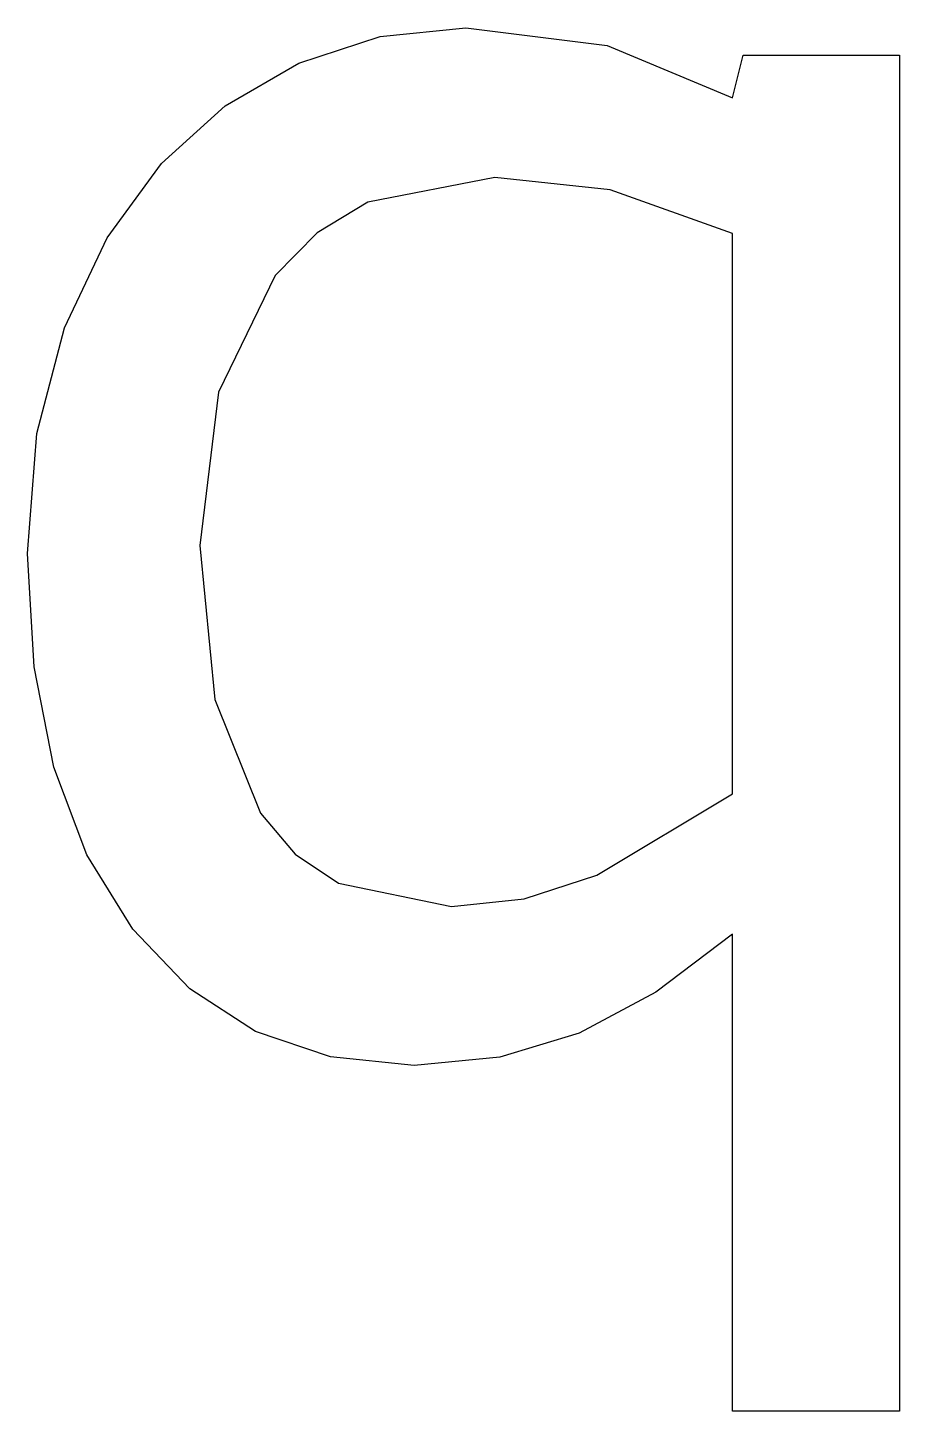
# Model space of a CAD drawing. Header units: metres. Extents: x -61 to 60, y -48 to 144.
import ezdxf

# ---------------------------------------------------------------- set-up
doc = ezdxf.new("R2010")
doc.units = ezdxf.units.M

msp = doc.modelspace()

# ---------------------------------------------------------------- linework, layer by layer
at = {"layer": 'COMPONENT0'}
for p, q in [((-23.05, 139.05), (-11.76, 142.75)), ((-11.76, 142.75), (0.14, 143.98)), ((0.14, 143.98), (19.82, 141.51)), ((19.82, 141.51), (37.28, 134.24)), ((-33.32, 133.1), (-23.05, 139.05)), ((37.28, 134.24), (38.76, 140.16)), ((38.76, 140.16), (60.47, 140.16)), ((60.47, 140.16), (60.47, -48.46)), ((-42.17, 125.11), (-33.32, 133.1)), ((-49.74, 114.76), (-42.17, 125.11)), ((4.21, 123.13), (-13.49, 119.73)), ((20.25, 121.41), (4.21, 123.13)), ((37.28, 115.36), (20.25, 121.41)), ((-13.49, 119.73), (-20.53, 115.47)), ((-20.53, 115.47), (-26.38, 109.5)), ((-55.68, 102.22), (-49.74, 114.76)), ((37.28, 37.4), (37.28, 115.36)), ((-26.38, 109.5), (-34.24, 93.3)), ((-59.52, 87.56), (-55.68, 102.22)), ((-34.24, 93.3), (-36.86, 71.94)), ((-60.8, 70.83), (-59.52, 87.56)), ((-36.86, 71.94), (-34.75, 50.55)), ((-59.88, 55.07), (-60.8, 70.83)), ((-57.14, 41.11), (-59.88, 55.07)), ((-34.75, 50.55), (-28.41, 34.75)), ((-52.57, 28.95), (-57.14, 41.11)), ((18.4, 26.11), (37.28, 37.4)), ((-28.41, 34.75), (-23.58, 29.05)), ((-46.18, 18.59), (-52.57, 28.95)), ((-23.58, 29.05), (-17.54, 24.98)), ((8.29, 22.83), (18.4, 26.11)), ((-17.54, 24.98), (-1.83, 21.73)), ((-1.83, 21.73), (8.29, 22.83)), ((-38.25, 10.3), (-46.18, 18.59)), ((37.28, 17.91), (26.57, 9.84)), ((37.28, -48.46), (37.28, 17.91)), ((-29.08, 4.38), (-38.25, 10.3)), ((26.57, 9.84), (15.93, 4.15)), ((-18.67, 0.83), (-29.08, 4.38)), ((15.93, 4.15), (4.89, 0.78)), ((-7.01, -0.35), (-18.67, 0.83)), ((4.89, 0.78), (-7.01, -0.35)), ((60.47, -48.46), (37.28, -48.46))]:
    msp.add_line(p, q, dxfattribs=at)

doc.saveas('drawing.dxf')
